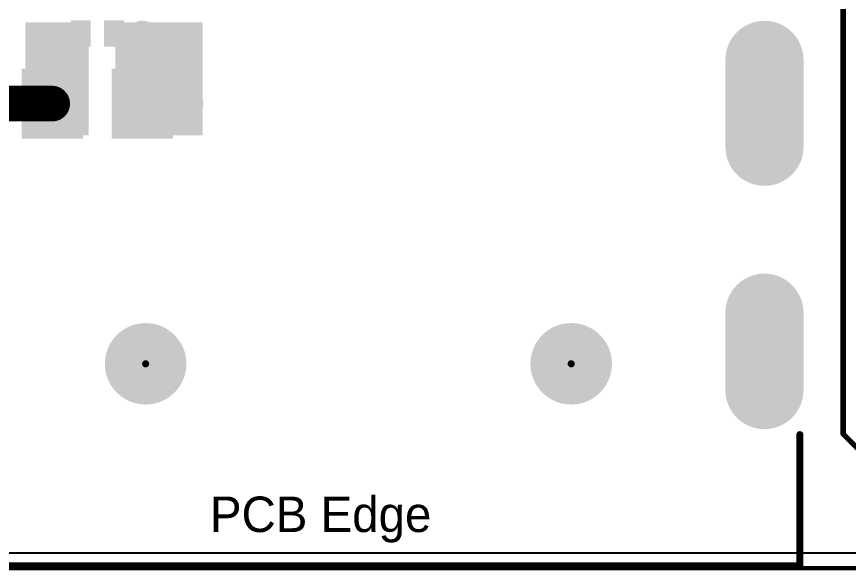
# Model space of a CAD drawing. Header units: millimetres. Extents: x 0 to 172, y 0 to 138.
# Drawn here: x 34.12 to 57.58, y -0.06 to 15.56 of the extents above; entities that cross this region are included whole.
import ezdxf

# ---------------------------------------------------------------- set-up
doc = ezdxf.new("R2010")
doc.units = ezdxf.units.MM
for name, color, linetype in [('BottomLayer', 5, 'Continuous'), ('BottomPaste', 16, 'Continuous'), ('BottomSolder', 6, 'Continuous'), ('Mechanical2', 216, 'Continuous'), ('MultiLayer', 9, 'Continuous'), ('PadHoleLayer', 156, 'Continuous'), ('TopLayer', 1, 'Continuous'), ('TopOverlay', 2, 'Continuous'), ('TopSolder', 216, 'Continuous'), ('ViaHoleLayer', 16, 'Continuous')]:
    doc.layers.add(name, color=color, linetype=linetype)

# ---------------------------------------------------------------- blocks, each defined once
blk = doc.blocks.new('R___0402_B_206')
at = {"layer": 'BottomLayer'}
for points in [[(-0.2413, 0.3175), (-0.2412999999999999, -0.3175), (-0.6985, -0.3175), (-0.6985, 0.3175)], [(0.6985, 0.3175), (0.6985, -0.3175), (0.2413, -0.3175), (0.2412999999999999, 0.3175)]]:
    blk.add_hatch(color=5, dxfattribs=at).paths.add_polyline_path(points)
at = {"layer": 'BottomPaste'}
for points in [[(-0.2413, 0.3175), (-0.2412999999999999, -0.3175), (-0.6985, -0.3175), (-0.6985, 0.3175)], [(0.6985, 0.3175), (0.6985, -0.3175), (0.2413, -0.3175), (0.2412999999999999, 0.3175)]]:
    blk.add_hatch(color=16, dxfattribs=at).paths.add_polyline_path(points)
at = {"layer": 'BottomSolder'}
for points in [[(-0.18629884, 0.37250116), (-0.1862988399999999, -0.37250116), (-0.75350116, -0.37250116), (-0.75350116, 0.37250116)], [(0.75350116, 0.37250116), (0.75350116, -0.37250116), (0.18629884, -0.37250116), (0.1862988399999999, 0.37250116)]]:
    blk.add_hatch(color=6, dxfattribs=at).paths.add_polyline_path(points)
blk = doc.blocks.new('MX50B19NQ1_267')
at = {"layer": 'BottomLayer'}
h = blk.add_hatch(color=5, dxfattribs=at)
edge = h.paths.add_edge_path()
edge.add_arc((11.4500025, -3.652500949999999), 1.00000054, 180, 360)
edge.add_line((12.45000304, -3.652500949999999), (12.45000304, -1.19750205))
edge.add_arc((11.4500025, -1.19750205), 1.00000054, 0, 180)
edge.add_line((10.45000196, -1.19750205), (10.45000196, -3.652500949999999))
h = blk.add_hatch(color=5, dxfattribs=at)
edge = h.paths.add_edge_path()
edge.add_arc((11.4500025, -10.51749992), 1.00000054, 180, 360)
edge.add_line((12.45000304, -10.51749992), (12.45000304, -8.332500479999998))
edge.add_arc((11.4500025, -8.332500479999998), 1.00000054, 0, 180)
edge.add_line((10.45000196, -8.332500479999998), (10.45000196, -10.51749992))
at = {"layer": 'BottomSolder'}
h = blk.add_hatch(color=6, dxfattribs=at)
edge = h.paths.add_edge_path()
edge.add_arc((11.4500025, -3.652500949999999), 1.10160054, 180, 360)
edge.add_line((12.55160304, -3.652500949999999), (12.55160304, -1.19750205))
edge.add_arc((11.4500025, -1.19750205), 1.10160054, 0, 180)
edge.add_line((10.34840196, -1.19750205), (10.34840196, -3.652500949999999))
h = blk.add_hatch(color=6, dxfattribs=at)
edge = h.paths.add_edge_path()
edge.add_arc((11.4500025, -10.51749992), 1.10160054, 180, 360)
edge.add_line((12.55160304, -10.51749992), (12.55160304, -8.332500479999998))
edge.add_arc((11.4500025, -8.332500479999998), 1.10160054, 0, 180)
edge.add_line((10.34840196, -8.332500479999998), (10.34840196, -10.51749992))
h = blk.add_hatch(color=6, dxfattribs=at)
edge = h.paths.add_edge_path()
edge.add_arc((-5.99999816, -9.774999499999998), 0.1016, 0, 360)
h = blk.add_hatch(color=6, dxfattribs=at)
edge = h.paths.add_edge_path()
edge.add_arc((6.00000324, -9.774999499999998), 0.1016, 0, 360)
at = {"layer": 'MultiLayer'}
h = blk.add_hatch(color=9, dxfattribs=at)
edge = h.paths.add_edge_path()
edge.add_arc((11.4500025, -3.652500949999999), 1.00000054, 180, 360)
edge.add_line((12.45000304, -3.652500949999999), (12.45000304, -1.19750205))
edge.add_arc((11.4500025, -1.19750205), 1.00000054, 0, 180)
edge.add_line((10.45000196, -1.19750205), (10.45000196, -3.652500949999999))
h = blk.add_hatch(color=9, dxfattribs=at)
edge = h.paths.add_edge_path()
edge.add_arc((11.4500025, -10.51749992), 1.00000054, 180, 360)
edge.add_line((12.45000304, -10.51749992), (12.45000304, -8.332500479999998))
edge.add_arc((11.4500025, -8.332500479999998), 1.00000054, 0, 180)
edge.add_line((10.45000196, -8.332500479999998), (10.45000196, -10.51749992))
at = {"layer": 'PadHoleLayer'}
h = blk.add_hatch(color=156, dxfattribs=at)
edge = h.paths.add_edge_path()
edge.add_arc((11.4500025, -3.32500224), 0.50999898, 180, 360)
edge.add_line((11.96000148, -3.32500224), (11.96000148, -1.52500076))
edge.add_arc((11.4500025, -1.52500076), 0.50999898, 0, 180)
edge.add_line((10.94000352, -1.52500076), (10.94000352, -3.32500224))
h = blk.add_hatch(color=156, dxfattribs=at)
edge = h.paths.add_edge_path()
edge.add_arc((11.4500025, -10.22500114), 0.50999898, 180, 360)
edge.add_line((11.96000148, -10.22500114), (11.96000148, -8.62499926))
edge.add_arc((11.4500025, -8.62499926), 0.50999898, 0, 180)
edge.add_line((10.94000352, -8.62499926), (10.94000352, -10.22500114))
h = blk.add_hatch(color=156, dxfattribs=at)
edge = h.paths.add_edge_path()
edge.add_arc((-5.99999816, -9.774999499999998), 1.15000024, 0, 360)
h = blk.add_hatch(color=156, dxfattribs=at)
edge = h.paths.add_edge_path()
edge.add_arc((6.00000324, -9.774999499999998), 1.15000024, 0, 360)
at = {"layer": 'TopLayer'}
h = blk.add_hatch(color=1, dxfattribs=at)
edge = h.paths.add_edge_path()
edge.add_arc((11.4500025, -3.652500949999999), 1.00000054, 180, 360)
edge.add_line((12.45000304, -3.652500949999999), (12.45000304, -1.19750205))
edge.add_arc((11.4500025, -1.19750205), 1.00000054, 0, 180)
edge.add_line((10.45000196, -1.19750205), (10.45000196, -3.652500949999999))
h = blk.add_hatch(color=1, dxfattribs=at)
edge = h.paths.add_edge_path()
edge.add_arc((11.4500025, -10.51749992), 1.00000054, 180, 360)
edge.add_line((12.45000304, -10.51749992), (12.45000304, -8.332500479999998))
edge.add_arc((11.4500025, -8.332500479999998), 1.00000054, 0, 180)
edge.add_line((10.45000196, -8.332500479999998), (10.45000196, -10.51749992))
at = {"layer": 'TopSolder'}
h = blk.add_hatch(color=216, dxfattribs=at)
edge = h.paths.add_edge_path()
edge.add_arc((11.4500025, -3.652500949999999), 1.10160054, 180, 360)
edge.add_line((12.55160304, -3.652500949999999), (12.55160304, -1.19750205))
edge.add_arc((11.4500025, -1.19750205), 1.10160054, 0, 180)
edge.add_line((10.34840196, -1.19750205), (10.34840196, -3.652500949999999))
h = blk.add_hatch(color=216, dxfattribs=at)
edge = h.paths.add_edge_path()
edge.add_arc((11.4500025, -10.51749992), 1.10160054, 180, 360)
edge.add_line((12.55160304, -10.51749992), (12.55160304, -8.332500479999998))
edge.add_arc((11.4500025, -8.332500479999998), 1.10160054, 0, 180)
edge.add_line((10.34840196, -8.332500479999998), (10.34840196, -10.51749992))
h = blk.add_hatch(color=216, dxfattribs=at)
edge = h.paths.add_edge_path()
edge.add_arc((-5.99999816, -9.774999499999998), 0.1016, 0, 360)
h = blk.add_hatch(color=216, dxfattribs=at)
edge = h.paths.add_edge_path()
edge.add_arc((6.00000324, -9.774999499999998), 0.1016, 0, 360)
at = {"layer": 'TopOverlay', "const_width": 0.1999996}
for points in [[(12.4500005, -15.4750008), (12.4500005, -11.77500058)], [(-12.44999796, -15.4750008), (12.4500005, -15.4750008)]]:
    blk.add_lwpolyline(points, dxfattribs=at)
at = {"layer": 'TopOverlay', "const_width": 0.0999998}
for points in [[(12.4000006, -11.77500058, 1), (12.5000004, -11.77500058, 1)], [(12.4000006, -15.4750008, 1), (12.5000004, -15.4750008, 1)], [(12.4000006, -15.4750008, 1), (12.5000004, -15.4750008, 1)]]:
    blk.add_lwpolyline(points, format="xyb", close=True, dxfattribs=at)
at = {"layer": 'TopOverlay'}
blk.add_text('PCB Edge', height=1.00000054, dxfattribs=at).set_placement((-4.18720016, -14.52177436))
blk = doc.blocks.new('C___1206_B_389')
at = {"layer": 'BottomLayer'}
for points in [[(-2.032, 0.889), (-0.508, 0.889), (-0.508, -0.889), (-2.032, -0.889)], [(0.508, 0.889), (2.032, 0.889), (2.032, -0.889), (0.508, -0.889)]]:
    blk.add_hatch(color=5, dxfattribs=at).paths.add_polyline_path(points)
at = {"layer": 'BottomPaste'}
for points in [[(-2.032, 0.889), (-0.508, 0.889), (-0.508, -0.889), (-2.032, -0.889)], [(0.508, 0.889), (2.032, 0.889), (2.032, -0.889), (0.508, -0.889)]]:
    blk.add_hatch(color=16, dxfattribs=at).paths.add_polyline_path(points)
at = {"layer": 'BottomSolder'}
for points in [[(-2.1336, 0.9905999999999999), (-0.4064, 0.9905999999999999), (-0.4064, -0.9905999999999999), (-2.1336, -0.9905999999999999)], [(0.4064, 0.9905999999999999), (2.1336, 0.9905999999999999), (2.1336, -0.9905999999999999), (0.4064, -0.9905999999999999)]]:
    blk.add_hatch(color=6, dxfattribs=at).paths.add_polyline_path(points)

msp = doc.modelspace()

# ---------------------------------------------------------------- hatches: boundary and pattern name
at = {"layer": 'BottomLayer'}
for points in [[(34.3662, 12.2174), (36.1569, 12.2174), (36.1569, 15.4051), (34.3662, 15.4051)], [(36.6395, 14.7701), (38.13539744, 14.7701), (38.13539744, 15.4051), (36.6395, 15.4051)], [(36.9062, 12.2174), (39.37, 12.2174), (39.37, 15.4051), (36.9062, 15.4051)]]:
    msp.add_hatch(color=5, dxfattribs=at).paths.add_polyline_path(points)
h = msp.add_hatch(color=5, dxfattribs=at)
edge = h.paths.add_edge_path()
edge.add_arc((37.6682, 15.05040678), 0.2999994, 0, 360)
h = msp.add_hatch(color=5, dxfattribs=at)
edge = h.paths.add_edge_path()
edge.add_arc((38.989, 13.111099), 0.2999994, 0, 360)
at = {"layer": 'BottomSolder'}
h = msp.add_hatch(color=6, dxfattribs=at)
edge = h.paths.add_edge_path()
edge.add_arc((37.6682, 15.05040678), 0.4015993999999999, 0, 360)
h = msp.add_hatch(color=6, dxfattribs=at)
edge = h.paths.add_edge_path()
edge.add_arc((38.989, 13.111099), 0.4015993999999999, 0, 360)
at = {"layer": 'TopLayer'}
h = msp.add_hatch(color=1, dxfattribs=at)
edge = h.paths.add_edge_path()
edge.add_arc((37.6682, 15.05040678), 0.2999994, 0, 360)
h = msp.add_hatch(color=1, dxfattribs=at)
edge = h.paths.add_edge_path()
edge.add_arc((38.989, 13.111099), 0.2999994, 0, 360)
at = {"layer": 'TopSolder'}
h = msp.add_hatch(color=216, dxfattribs=at)
edge = h.paths.add_edge_path()
edge.add_arc((37.6682, 15.05040678), 0.4015993999999999, 0, 360)
h = msp.add_hatch(color=216, dxfattribs=at)
edge = h.paths.add_edge_path()
edge.add_arc((38.989, 13.111099), 0.4015993999999999, 0, 360)
at = {"layer": 'ViaHoleLayer'}
h = msp.add_hatch(color=16, dxfattribs=at)
edge = h.paths.add_edge_path()
edge.add_arc((37.6682, 15.05040678), 0.1499997, 0, 360)
h = msp.add_hatch(color=16, dxfattribs=at)
edge = h.paths.add_edge_path()
edge.add_arc((38.989, 13.111099), 0.1499997, 0, 360)

# ---------------------------------------------------------------- linework, layer by layer
at = {"layer": 'BottomLayer'}
msp.add_line((31.0642, 0.4318), (103.7336, 0.4318), dxfattribs=at)
at = {"layer": 'BottomLayer', "const_width": 0.999998}
for points in [[(32.3150992, 13.111099), (35.123501, 13.111099)], [(35.123501, 13.111099), (35.1282, 13.1064)]]:
    msp.add_lwpolyline(points, dxfattribs=at)
at = {"layer": 'BottomLayer', "const_width": 0.499999}
for points in [[(34.8735015, 13.111099, 1), (35.3735005, 13.111099, 1)], [(34.8735015, 13.111099, 1), (35.3735005, 13.111099, 1)], [(34.8782005, 13.1064, 1), (35.3781995, 13.1064, 1)]]:
    msp.add_lwpolyline(points, format="xyb", close=True, dxfattribs=at)
at = {"layer": 'Mechanical2', "const_width": 0.127}
msp.add_lwpolyline([(1.016e-05, 1.016e-05), (160.0000102, 1.016e-05)], dxfattribs=at)
at = {"layer": 'TopLayer'}
msp.add_line((31.0642, 0.4318), (103.7336, 0.4318), dxfattribs=at)
at = {"layer": 'TopLayer', "const_width": 0.1524}
for points in [[(57.4294, 3.7853493), (57.4294, 31.1650507)], [(57.4294, 3.7853493), (59.3752051, 1.8395442)]]:
    msp.add_lwpolyline(points, dxfattribs=at)
at = {"layer": 'TopLayer', "const_width": 0.0762}
msp.add_lwpolyline([(57.3913, 3.7853493, 1), (57.4675, 3.7853493, 1)], format="xyb", close=True, dxfattribs=at)
msp.add_lwpolyline([(57.3913, 3.7853493, 1), (57.4675, 3.7853493, 1)], format="xyb", close=True, dxfattribs=at)

# ---------------------------------------------------------------- block references
msp.add_blockref('MX50B19NQ1_267', (43.76040016, 15.5407995))
at = {"rotation": 180}
for name, p in [('R___0402_B_206', (36.3982, 15.0876)), ('C___1206_B_389', (36.3982, 13.1064))]:
    msp.add_blockref(name, p, dxfattribs=at)

doc.saveas('drawing.dxf')
